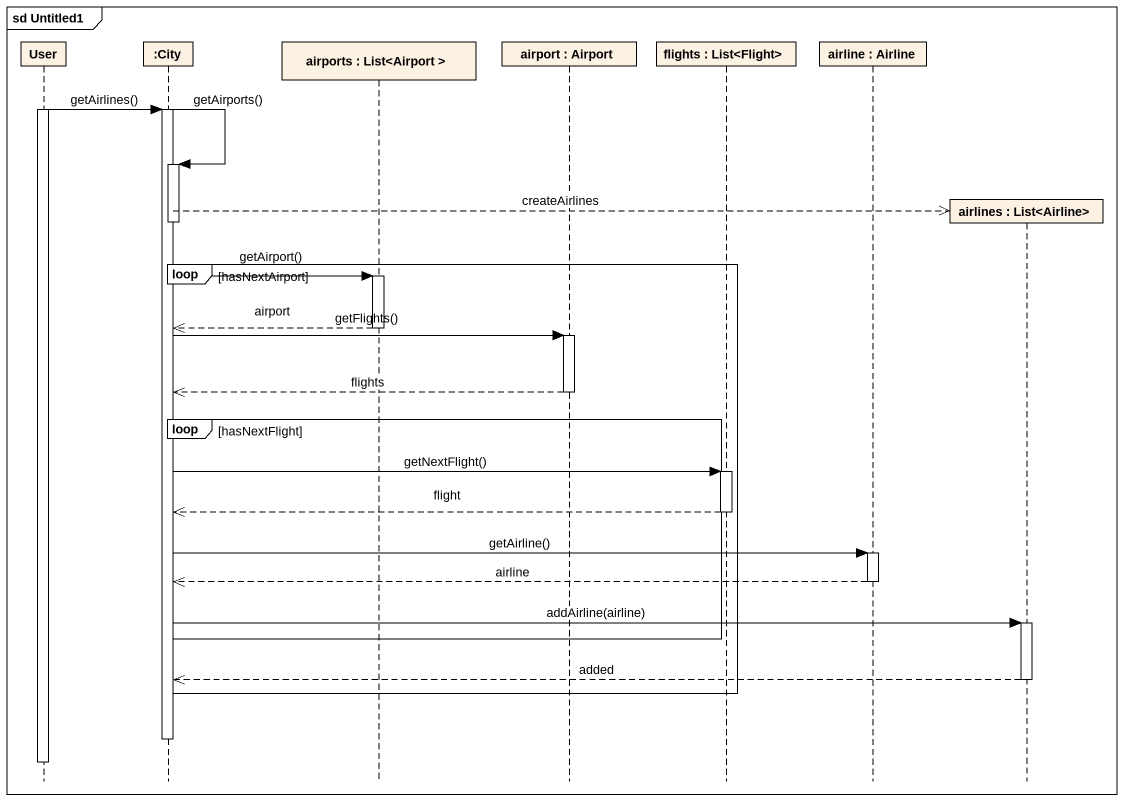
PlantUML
@startuml
mainframe sd Untitled1
hide footbox
participant User
participant ":City" as City
participant "airports : List<Airport >" as airports
participant "airport : Airport" as airport
participant "flights : List<Flight>" as flights
participant "airline : Airline" as airline
participant "airlines : List<Airline>" as airlines

activate User
User -> City : getAirlines()
activate City
City -> City : getAirports()
activate City
City -->> airlines ** : createAirlines
deactivate City
loop hasNextAirport
  City -> airports : getAirport()
  activate airports
  airports -->> City : airport
  deactivate airports
  City -> airport : getFlights()
  activate airport
  airport -->> City : flights
  deactivate airport
  loop hasNextFlight
    City -> flights : getNextFlight()
    activate flights
    flights -->> City : flight
    deactivate flights
    City -> airline : getAirline()
    activate airline
    airline -->> City : airline
    deactivate airline
    City -> airlines : addAirline(airline)
    activate airlines
  end
  airlines -->> City : added
  deactivate airlines
end
deactivate City
deactivate User
@enduml
